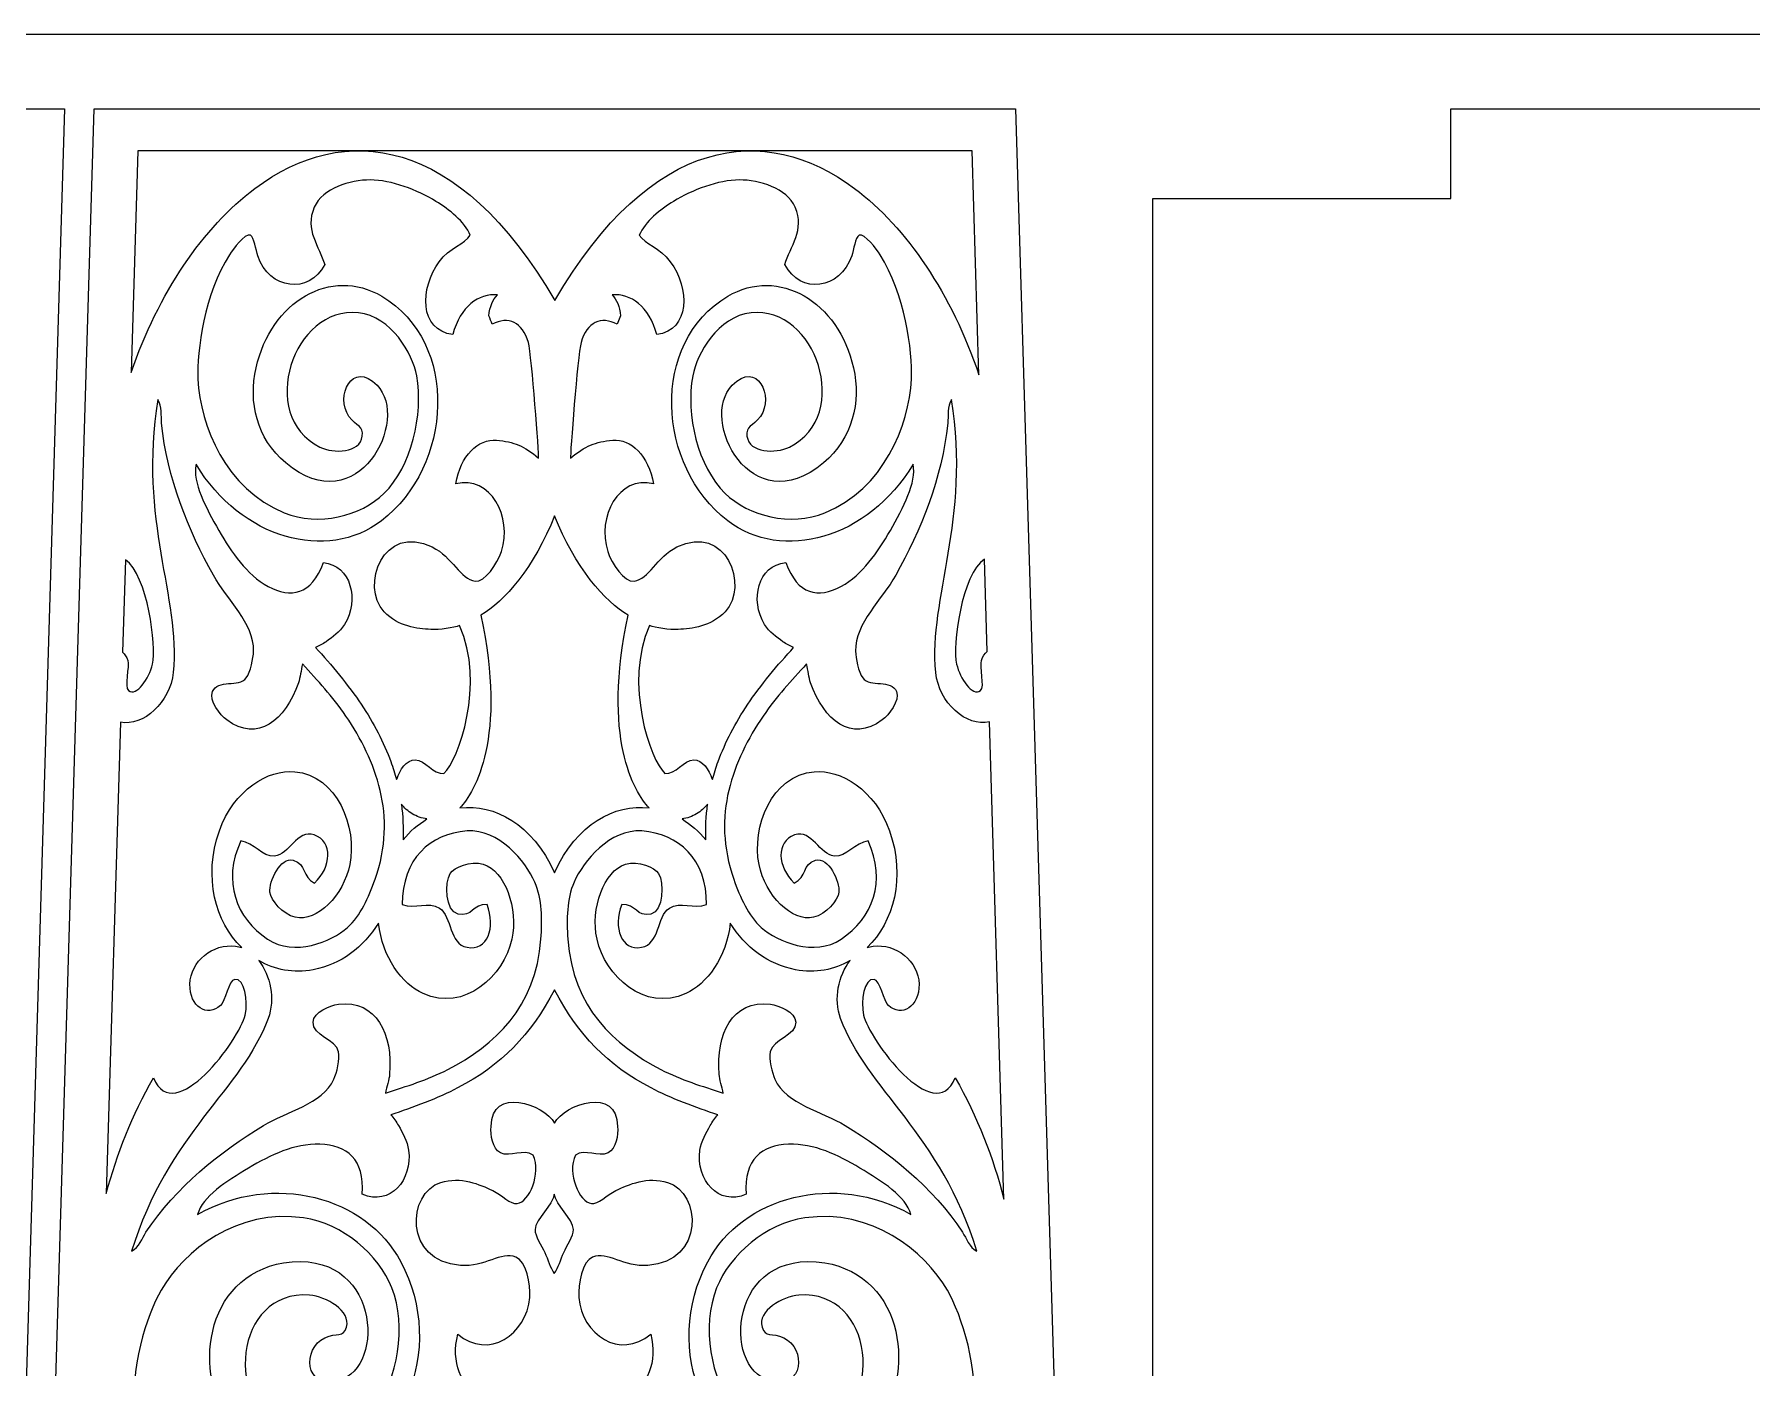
# Model space of a CAD drawing. Header units: millimetres. Extents: x -450 to 450, y -635 to 635.
# Drawn here: x -93.7 to 21.5, y 545.8 to 635.2 of the extents above; entities that cross this region are included whole.
import ezdxf

# ---------------------------------------------------------------- set-up
doc = ezdxf.new("R2010")
doc.units = ezdxf.units.MM
doc.header["$MEASUREMENT"] = 0
doc.layers.add('Camada 1', color=7, linetype='Continuous')

msp = doc.modelspace()

# ---------------------------------------------------------------- linework, layer by layer
at = {"layer": 'Camada 1', "color": 254, "lineweight": 20}
msp.add_lwpolyline([(-450, 35.1801), (450, 35.1801), (450, 635.1801), (-450, 635.1801), (-450, 35.1801)], close=True, dxfattribs=at)
at = {"layer": 'Camada 1', "color": 250, "lineweight": 20}
for points, knots in [([(-165.5788, 630.1801), (-165.5788, 630.1801), (-159.5333, 430.1057), (-159.5333, 430.1057), (-159.5333, 430.1057), (-159.5333, 430.1057), (-97.7235, 430.1057), (-97.7235, 430.1057), (-97.7235, 430.1057), (-97.7235, 430.1057), (-91.678, 630.1801), (-91.678, 630.1801), (-91.678, 630.1801), (-91.678, 630.1801), (-165.5788, 630.1801), (-165.5788, 630.1801)], [0, 0, 0, 0, 0.2, 0.2, 0.2, 0.2, 0.4, 0.4, 0.4, 0.4, 0.6, 0.6, 0.6, 0.6, 1, 1, 1, 1]), ([(-21.8227, 430.1057), (-21.8227, 430.1057), (-27.8682, 630.1801), (-27.8682, 630.1801), (-27.8682, 630.1801), (-27.8682, 630.1801), (-89.678, 630.1801), (-89.678, 630.1801), (-89.678, 630.1801), (-89.678, 630.1801), (-95.7235, 430.1057), (-95.7235, 430.1057), (-95.7235, 430.1057), (-95.7235, 430.1057), (-21.8227, 430.1057), (-21.8227, 430.1057)], [0, 0, 0, 0, 0.2, 0.2, 0.2, 0.2, 0.4, 0.4, 0.4, 0.4, 0.6, 0.6, 0.6, 0.6, 1, 1, 1, 1]), ([(-38.682, 624.8489), (-44.6677, 629.3266), (-52.3146, 628.431), (-58.7813, 617.3354), (-58.7813, 617.3354), (-65.2556, 628.431), (-72.9124, 629.3305), (-78.9034, 624.8489), (-78.9034, 624.8489), (-82.3909, 622.24), (-85.376, 617.8211), (-87.2111, 612.4955), (-87.2111, 612.4955), (-87.2111, 612.4955), (-86.7613, 627.3801), (-86.7613, 627.3801), (-86.7613, 627.3801), (-86.7613, 627.3801), (-30.7849, 627.3801), (-30.7849, 627.3801), (-30.7849, 627.3801), (-30.7849, 627.3801), (-30.3305, 612.3415), (-30.3305, 612.3415), (-30.3305, 612.3415), (-32.1557, 617.7345), (-35.1582, 622.2128), (-38.682, 624.8489)], [0, 0, 0, 0, 0.125, 0.125, 0.125, 0.125, 0.25, 0.25, 0.25, 0.25, 0.375, 0.375, 0.375, 0.375, 0.5, 0.5, 0.5, 0.5, 0.625, 0.625, 0.625, 0.625, 0.75, 0.75, 0.75, 0.75, 1, 1, 1, 1]), ([(1.3334, 518.1801), (1.3334, 518.1801), (26.3334, 518.1801), (26.3334, 518.1801), (26.3334, 518.1801), (26.3334, 518.1801), (26.3334, 524.1801), (26.3334, 524.1801), (26.3334, 524.1801), (26.3334, 524.1801), (46.3334, 524.1801), (46.3334, 524.1801), (46.3334, 524.1801), (46.3334, 524.1801), (46.3334, 624.1801), (46.3334, 624.1801), (46.3334, 624.1801), (46.3334, 624.1801), (26.3334, 624.1801), (26.3334, 624.1801), (26.3334, 624.1801), (26.3334, 624.1801), (26.3334, 630.1801), (26.3334, 630.1801), (26.3334, 630.1801), (26.3334, 630.1801), (1.3334, 630.1801), (1.3334, 630.1801), (1.3334, 630.1801), (1.3334, 630.1801), (1.3334, 624.1801), (1.3334, 624.1801), (1.3334, 624.1801), (1.3334, 624.1801), (-18.6666, 624.1801), (-18.6666, 624.1801), (-18.6666, 624.1801), (-18.6666, 624.1801), (-18.6666, 524.1801), (-18.6666, 524.1801), (-18.6666, 524.1801), (-18.6666, 524.1801), (1.3334, 524.1801), (1.3334, 524.1801), (1.3334, 524.1801), (1.3334, 524.1801), (1.3334, 518.1801), (1.3334, 518.1801)], [0, 0, 0, 0, 0.07692308, 0.07692308, 0.07692308, 0.07692308, 0.15384615, 0.15384615, 0.15384615, 0.15384615, 0.23076923, 0.23076923, 0.23076923, 0.23076923, 0.30769231, 0.30769231, 0.30769231, 0.30769231, 0.38461538, 0.38461538, 0.38461538, 0.38461538, 0.46153846, 0.46153846, 0.46153846, 0.46153846, 0.53846154, 0.53846154, 0.53846154, 0.53846154, 0.61538462, 0.61538462, 0.61538462, 0.61538462, 0.69230769, 0.69230769, 0.69230769, 0.69230769, 0.76923077, 0.76923077, 0.76923077, 0.76923077, 0.84615385, 0.84615385, 0.84615385, 0.84615385, 1, 1, 1, 1]), ([(-67.1098, 595.2754), (-66.5018, 595.2317), (-65.5748, 595.3845), (-65.172, 595.5374), (-65.172, 595.5374), (-63.4243, 591.6714), (-65.2632, 586.4513), (-66.2207, 585.6213), (-66.2207, 585.6213), (-66.9578, 585.534), (-67.4517, 586.5168), (-68.1584, 586.5387), (-68.1584, 586.5387), (-68.7207, 586.5605), (-69.2071, 585.8179), (-69.3666, 585.2718), (-69.3666, 585.2718), (-69.3818, 585.25), (-69.397, 585.2281), (-69.4046, 585.2063), (-69.4046, 585.2063), (-69.511, 585.5994), (-69.6366, 586.0127), (-69.7846, 586.4076), (-69.7846, 586.4076), (-70.2748, 587.7162), (-70.9119, 588.9827), (-71.7679, 590.2518), (-71.7679, 590.2518), (-72.5912, 591.4726), (-73.812, 592.9601), (-74.8379, 594.0522), (-74.8379, 594.0522), (-74.6023, 594.1832), (-74.3364, 594.2925), (-74.1236, 594.4454), (-74.1236, 594.4454), (-73.6905, 594.773), (-73.2193, 595.0787), (-72.8926, 595.603), (-72.8926, 595.603), (-71.8895, 597.2411), (-72.4442, 599.5781), (-74.3136, 599.7529), (-74.3136, 599.7529), (-75.1039, 597.5687), (-76.4945, 597.3502), (-78.0143, 598.1585), (-78.0143, 598.1585), (-79.4809, 598.9666), (-80.4535, 600.4081), (-81.3274, 601.9152), (-81.3274, 601.9152), (-82.1937, 603.4442), (-83.098, 605.1259), (-82.8548, 606.349), (-82.8548, 606.349), (-79.838, 601.3255), (-74.0552, 599.7748), (-70.4153, 602.5486), (-70.4153, 602.5486), (-65.6584, 606.218), (-65.1312, 614.5021), (-70.3925, 617.6194), (-70.3925, 617.6194), (-73.7939, 619.6347), (-77.8344, 617.2684), (-78.8274, 612.8141), (-78.8274, 612.8141), (-79.3389, 610.5195), (-78.8046, 608.0964), (-76.8364, 606.4364), (-76.8364, 606.4364), (-71.9655, 602.3957), (-68.4624, 609.3414), (-70.7117, 611.6565), (-70.7117, 611.6565), (-72.3758, 613.3602), (-73.5309, 610.8921), (-72.5962, 609.5597), (-72.5962, 609.5597), (-72.0871, 608.8171), (-71.6007, 608.9701), (-71.6995, 608.2275), (-71.6995, 608.2275), (-71.8591, 607.0917), (-73.6221, 607.048), (-74.5491, 607.5067), (-74.5491, 607.5067), (-78.8198, 609.6253), (-76.2969, 616.9859), (-71.9655, 616.5054), (-71.9655, 616.5054), (-69.739, 616.2652), (-68.3256, 613.7752), (-68.052, 612.29), (-68.052, 612.29), (-67.5733, 609.669), (-68.4168, 606.1743), (-70.2329, 604.4051), (-70.2329, 604.4051), (-71.8211, 602.8544), (-74.6327, 602.1555), (-76.9352, 603.0946), (-76.9352, 603.0946), (-80.8563, 604.689), (-82.5813, 608.9264), (-82.7256, 612.0497), (-82.7256, 612.0497), (-82.8244, 613.9718), (-82.2545, 617.8159), (-80.6131, 620.3933), (-80.6131, 620.3933), (-80.3852, 620.7646), (-79.5797, 621.8566), (-79.2073, 621.7038), (-79.2073, 621.7038), (-78.949, 621.5945), (-78.835, 620.699), (-78.7134, 620.3277), (-78.7134, 620.3277), (-77.9307, 618.0344), (-75.2786, 617.7285), (-74.2224, 619.7379), (-74.2224, 619.7379), (-74.5795, 620.9611), (-75.5902, 622.0751), (-74.9215, 623.5821), (-74.9215, 623.5821), (-74.3516, 624.8708), (-72.5202, 625.4168), (-71.1676, 625.4168), (-71.1676, 625.4168), (-69.7542, 625.4168), (-67.9912, 624.7397), (-66.7602, 623.9753), (-66.7602, 623.9753), (-65.8787, 623.451), (-64.8301, 622.621), (-64.4577, 621.7038), (-64.4577, 621.7038), (-64.8225, 621.1359), (-65.8559, 620.8519), (-66.5322, 619.9346), (-66.5322, 619.9346), (-67.8621, 618.1435), (-67.8773, 615.3478), (-65.6356, 615.042), (-65.6356, 615.042), (-65.1188, 616.9422), (-63.8878, 617.8159), (-62.634, 617.7067), (-62.634, 617.7067), (-62.9455, 617.4009), (-63.1583, 616.9204), (-63.2039, 616.3089), (-63.2039, 616.3089), (-63.1355, 616.1122), (-63.0595, 615.9157), (-62.9835, 615.7409), (-62.9835, 615.7409), (-61.9121, 616.3089), (-60.947, 615.8939), (-60.5594, 614.5178), (-60.5594, 614.5178), (-60.3391, 613.6224), (-59.8223, 606.9169), (-59.8755, 606.764), (-59.8755, 606.764), (-60.8406, 607.5721), (-61.5169, 607.8562), (-62.7024, 607.9653), (-62.7024, 607.9653), (-63.9106, 608.0745), (-65.1188, 606.9169), (-65.4304, 605.0386), (-65.4304, 605.0386), (-63.0899, 605.6064), (-61.6157, 602.8325), (-62.368, 600.4955), (-62.368, 600.4955), (-62.6416, 599.6655), (-63.4698, 598.4424), (-64.1386, 598.5079), (-64.1386, 598.5079), (-65.1112, 598.6171), (-65.648, 600.134), (-67.0034, 600.8013), (-67.0034, 600.8013), (-70.306, 602.4272), (-71.8591, 598.1802), (-70.2329, 596.4548), (-70.2329, 596.4548), (-69.2755, 595.45), (-68.0216, 595.3191), (-67.1098, 595.2754)], [0, 0, 0, 0, 0.02, 0.02, 0.02, 0.02, 0.04, 0.04, 0.04, 0.04, 0.06, 0.06, 0.06, 0.06, 0.08, 0.08, 0.08, 0.08, 0.1, 0.1, 0.1, 0.1, 0.12, 0.12, 0.12, 0.12, 0.14, 0.14, 0.14, 0.14, 0.16, 0.16, 0.16, 0.16, 0.18, 0.18, 0.18, 0.18, 0.2, 0.2, 0.2, 0.2, 0.22, 0.22, 0.22, 0.22, 0.24, 0.24, 0.24, 0.24, 0.26, 0.26, 0.26, 0.26, 0.28, 0.28, 0.28, 0.28, 0.3, 0.3, 0.3, 0.3, 0.32, 0.32, 0.32, 0.32, 0.34, 0.34, 0.34, 0.34, 0.36, 0.36, 0.36, 0.36, 0.38, 0.38, 0.38, 0.38, 0.4, 0.4, 0.4, 0.4, 0.42, 0.42, 0.42, 0.42, 0.44, 0.44, 0.44, 0.44, 0.46, 0.46, 0.46, 0.46, 0.48, 0.48, 0.48, 0.48, 0.5, 0.5, 0.5, 0.5, 0.52, 0.52, 0.52, 0.52, 0.54, 0.54, 0.54, 0.54, 0.56, 0.56, 0.56, 0.56, 0.58, 0.58, 0.58, 0.58, 0.6, 0.6, 0.6, 0.6, 0.62, 0.62, 0.62, 0.62, 0.64, 0.64, 0.64, 0.64, 0.66, 0.66, 0.66, 0.66, 0.68, 0.68, 0.68, 0.68, 0.7, 0.7, 0.7, 0.7, 0.72, 0.72, 0.72, 0.72, 0.74, 0.74, 0.74, 0.74, 0.76, 0.76, 0.76, 0.76, 0.78, 0.78, 0.78, 0.78, 0.8, 0.8, 0.8, 0.8, 0.82, 0.82, 0.82, 0.82, 0.84, 0.84, 0.84, 0.84, 0.86, 0.86, 0.86, 0.86, 0.88, 0.88, 0.88, 0.88, 0.9, 0.9, 0.9, 0.9, 0.92, 0.92, 0.92, 0.92, 0.94, 0.94, 0.94, 0.94, 0.96, 0.96, 0.96, 0.96, 1, 1, 1, 1]), ([(-42.7627, 594.0522), (-43.7961, 592.9601), (-45.0169, 591.4726), (-45.8402, 590.2518), (-45.8402, 590.2518), (-46.6962, 588.9827), (-47.3398, 587.7192), (-47.8312, 586.4076), (-47.8312, 586.4076), (-47.978, 586.0157), (-48.1047, 585.5994), (-48.2111, 585.2063), (-48.2111, 585.2063), (-48.2263, 585.2281), (-48.2415, 585.25), (-48.2491, 585.2718), (-48.2491, 585.2718), (-48.4087, 585.8179), (-48.895, 586.5605), (-49.4573, 586.5387), (-49.4573, 586.5387), (-50.1565, 586.5168), (-50.658, 585.534), (-51.3951, 585.6213), (-51.3951, 585.6213), (-52.3526, 586.4513), (-54.1839, 591.6714), (-52.4285, 595.5374), (-52.4285, 595.5374), (-52.0334, 595.3845), (-51.0987, 595.2317), (-50.4984, 595.2754), (-50.4984, 595.2754), (-49.5865, 595.3191), (-48.3251, 595.45), (-47.36, 596.4548), (-47.36, 596.4548), (-45.7339, 598.1802), (-47.2945, 602.4273), (-50.5972, 600.8013), (-50.5972, 600.8013), (-51.9526, 600.134), (-52.4893, 598.6171), (-53.462, 598.5079), (-53.462, 598.5079), (-54.1307, 598.4424), (-54.959, 599.6655), (-55.2326, 600.4955), (-55.2326, 600.4955), (-55.9849, 602.8325), (-54.5107, 605.6064), (-52.1702, 605.0386), (-52.1702, 605.0386), (-52.4817, 606.9169), (-53.6824, 608.0745), (-54.8906, 607.9653), (-54.8906, 607.9653), (-56.0761, 607.8562), (-56.7448, 607.5721), (-57.725, 606.764), (-57.725, 606.764), (-57.7782, 606.9169), (-57.2463, 613.6224), (-57.0259, 614.5178), (-57.0259, 614.5178), (-56.6308, 615.8939), (-55.6733, 616.3089), (-54.6019, 615.7409), (-54.6019, 615.7409), (-54.6019, 615.7409), (-54.3815, 616.3089), (-54.3815, 616.3089), (-54.3815, 616.3089), (-54.4195, 616.9204), (-54.6322, 617.4009), (-54.9438, 617.7067), (-54.9438, 617.7067), (-53.6824, 617.8159), (-52.4513, 616.9422), (-51.9498, 615.042), (-51.9498, 615.042), (-49.7081, 615.3478), (-49.7157, 618.1435), (-51.0379, 619.9346), (-51.0379, 619.9346), (-51.7218, 620.8519), (-52.7477, 621.1359), (-53.1201, 621.7038), (-53.1201, 621.7038), (-52.7477, 622.621), (-51.6914, 623.451), (-50.8176, 623.9753), (-50.8176, 623.9753), (-49.5865, 624.7397), (-47.8236, 625.4168), (-46.4026, 625.4168), (-46.4026, 625.4168), (-45.0575, 625.4168), (-43.2262, 624.8708), (-42.6563, 623.5821), (-42.6563, 623.5821), (-41.9876, 622.0751), (-42.9982, 620.9611), (-43.3554, 619.7379), (-43.3554, 619.7379), (-42.2991, 617.7285), (-39.6395, 618.0344), (-38.8644, 620.3277), (-38.8644, 620.3277), (-38.7428, 620.699), (-38.6212, 621.5945), (-38.3705, 621.7038), (-38.3705, 621.7038), (-37.9981, 621.8566), (-37.1926, 620.7646), (-36.9646, 620.3933), (-36.9646, 620.3933), (-35.3233, 617.8159), (-34.7609, 613.9718), (-34.8597, 612.0497), (-34.8597, 612.0497), (-35.0117, 608.9264), (-36.7443, 604.689), (-40.6653, 603.0946), (-40.6653, 603.0946), (-42.9678, 602.1555), (-45.7794, 602.8544), (-47.3676, 604.4051), (-47.3676, 604.4051), (-49.1838, 606.1743), (-50.0197, 609.669), (-49.5333, 612.29), (-49.5333, 612.29), (-49.2598, 613.7752), (-47.8388, 616.2652), (-45.6199, 616.5054), (-45.6199, 616.5054), (-41.2809, 616.9859), (-38.7732, 609.6253), (-43.0438, 607.5067), (-43.0438, 607.5067), (-43.9785, 607.048), (-45.7415, 607.0917), (-45.8934, 608.2275), (-45.8934, 608.2275), (-45.9922, 608.9701), (-45.5059, 608.8171), (-44.9892, 609.5597), (-44.9892, 609.5597), (-44.0545, 610.8921), (-45.2095, 613.3602), (-46.8813, 611.6565), (-46.8813, 611.6565), (-49.1306, 609.3414), (-45.6351, 602.3957), (-40.7641, 606.4364), (-40.7641, 606.4364), (-38.7884, 608.0964), (-38.2417, 610.5208), (-38.7504, 612.8141), (-38.7504, 612.8141), (-39.7386, 617.2697), (-43.7815, 619.6299), (-47.1777, 617.6194), (-47.1777, 617.6194), (-52.4518, 614.4973), (-51.9422, 606.218), (-47.1853, 602.5486), (-47.1853, 602.5486), (-43.5453, 599.7748), (-37.7625, 601.3255), (-34.7457, 606.349), (-34.7457, 606.349), (-34.5026, 605.1259), (-35.4069, 603.4442), (-36.2731, 601.9152), (-36.2731, 601.9152), (-37.147, 600.4081), (-38.1197, 598.9666), (-39.5863, 598.1585), (-39.5863, 598.1585), (-41.1061, 597.3502), (-42.4891, 597.5687), (-43.287, 599.7529), (-43.287, 599.7529), (-45.1563, 599.5781), (-45.7111, 597.2411), (-44.708, 595.603), (-44.708, 595.603), (-44.3888, 595.0787), (-43.9177, 594.773), (-43.477, 594.4454), (-43.477, 594.4454), (-43.2642, 594.2925), (-43.0058, 594.1832), (-42.7627, 594.0522)], [0, 0, 0, 0, 0.02, 0.02, 0.02, 0.02, 0.04, 0.04, 0.04, 0.04, 0.06, 0.06, 0.06, 0.06, 0.08, 0.08, 0.08, 0.08, 0.1, 0.1, 0.1, 0.1, 0.12, 0.12, 0.12, 0.12, 0.14, 0.14, 0.14, 0.14, 0.16, 0.16, 0.16, 0.16, 0.18, 0.18, 0.18, 0.18, 0.2, 0.2, 0.2, 0.2, 0.22, 0.22, 0.22, 0.22, 0.24, 0.24, 0.24, 0.24, 0.26, 0.26, 0.26, 0.26, 0.28, 0.28, 0.28, 0.28, 0.3, 0.3, 0.3, 0.3, 0.32, 0.32, 0.32, 0.32, 0.34, 0.34, 0.34, 0.34, 0.36, 0.36, 0.36, 0.36, 0.38, 0.38, 0.38, 0.38, 0.4, 0.4, 0.4, 0.4, 0.42, 0.42, 0.42, 0.42, 0.44, 0.44, 0.44, 0.44, 0.46, 0.46, 0.46, 0.46, 0.48, 0.48, 0.48, 0.48, 0.5, 0.5, 0.5, 0.5, 0.52, 0.52, 0.52, 0.52, 0.54, 0.54, 0.54, 0.54, 0.56, 0.56, 0.56, 0.56, 0.58, 0.58, 0.58, 0.58, 0.6, 0.6, 0.6, 0.6, 0.62, 0.62, 0.62, 0.62, 0.64, 0.64, 0.64, 0.64, 0.66, 0.66, 0.66, 0.66, 0.68, 0.68, 0.68, 0.68, 0.7, 0.7, 0.7, 0.7, 0.72, 0.72, 0.72, 0.72, 0.74, 0.74, 0.74, 0.74, 0.76, 0.76, 0.76, 0.76, 0.78, 0.78, 0.78, 0.78, 0.8, 0.8, 0.8, 0.8, 0.82, 0.82, 0.82, 0.82, 0.84, 0.84, 0.84, 0.84, 0.86, 0.86, 0.86, 0.86, 0.88, 0.88, 0.88, 0.88, 0.9, 0.9, 0.9, 0.9, 0.92, 0.92, 0.92, 0.92, 0.94, 0.94, 0.94, 0.94, 0.96, 0.96, 0.96, 0.96, 1, 1, 1, 1]), ([(-70.8333, 578.5228), (-71.2816, 577.2997), (-71.8135, 576.0765), (-72.6874, 575.2902), (-72.6874, 575.2902), (-73.7968, 574.3292), (-76.2437, 573.3027), (-78.0523, 574.5039), (-78.0523, 574.5039), (-80.1648, 575.9236), (-81.1147, 578.3699), (-79.8456, 581.1), (-79.8456, 581.1), (-78.9641, 580.9691), (-78.417, 580.008), (-77.5811, 580.0735), (-77.5811, 580.0735), (-76.6085, 580.1391), (-76.0841, 581.8864), (-74.9291, 581.4933), (-74.9291, 581.4933), (-73.6449, 581.0346), (-73.7665, 579.3528), (-74.8987, 578.2606), (-74.8987, 578.2606), (-75.765, 578.6756), (-75.4154, 579.5275), (-76.3349, 579.7896), (-76.3349, 579.7896), (-77.1784, 580.0517), (-77.9763, 578.348), (-77.8927, 577.6491), (-77.8927, 577.6491), (-77.8243, 577.103), (-77.0568, 576.1639), (-76.1981, 575.9673), (-76.1981, 575.9673), (-74.7467, 575.6178), (-72.9534, 577.4526), (-72.543, 579.5056), (-72.543, 579.5056), (-72.0339, 581.9956), (-73.3637, 585.4903), (-76.2361, 585.7305), (-76.2361, 585.7305), (-77.9763, 585.9053), (-80.3244, 584.5292), (-81.2894, 581.7554), (-81.2894, 581.7554), (-82.3761, 578.632), (-81.563, 575.6615), (-79.7924, 573.936), (-79.7924, 573.936), (-79.9216, 573.9797), (-80.0584, 574.0016), (-80.1952, 574.0234), (-80.1952, 574.0234), (-81.7226, 574.2418), (-83.2348, 573.0186), (-83.2652, 571.4898), (-83.2652, 571.4898), (-83.3032, 569.939), (-82.1025, 569.262), (-81.2134, 570.0482), (-81.2134, 570.0482), (-80.9171, 570.3103), (-80.6587, 571.7519), (-80.256, 571.7955), (-80.256, 571.7955), (-79.5797, 571.9047), (-79.3441, 570.354), (-79.5569, 569.4148), (-79.5569, 569.4148), (-79.9064, 567.8204), (-84.3138, 561.7921), (-85.712, 565.1994), (-85.712, 565.1994), (-87.1277, 562.7152), (-88.175, 560.0893), (-88.8747, 557.4368), (-88.8747, 557.4368), (-88.8747, 557.4368), (-87.9193, 589.055), (-87.9193, 589.055), (-87.9193, 589.055), (-86.3954, 588.7509), (-84.5798, 590.3643), (-84.3822, 592.3923), (-84.3822, 592.3923), (-83.8883, 597.4158), (-86.7455, 602.5705), (-85.4157, 610.6956), (-85.4157, 610.6956), (-85.1041, 610.215), (-85.2105, 609.6034), (-85.1649, 609.1011), (-85.1649, 609.1011), (-84.8078, 605.4536), (-83.3564, 601.8933), (-81.6846, 598.9011), (-81.6846, 598.9011), (-80.7727, 597.2848), (-78.9641, 595.7122), (-78.9945, 593.8119), (-78.9945, 593.8119), (-79.0097, 593.3532), (-79.1921, 592.4141), (-79.4809, 592.021), (-79.4809, 592.021), (-79.9748, 591.3656), (-81.3958, 591.9554), (-81.7454, 591.1036), (-81.7454, 591.1036), (-81.9961, 590.492), (-81.2438, 589.531), (-80.7879, 589.2034), (-80.7879, 589.2034), (-78.7286, 587.6526), (-76.8668, 589.1815), (-75.9854, 591.6933), (-75.9854, 591.6933), (-75.8562, 592.0428), (-75.8182, 592.5232), (-75.7118, 592.9601), (-75.7118, 592.9601), (-74.6935, 591.8243), (-73.6995, 590.7965), (-72.8014, 589.4655), (-72.8014, 589.4655), (-70.7816, 586.472), (-69.3363, 582.8037), (-70.8333, 578.5228)], [0, 0, 0, 0, 0.02941176, 0.02941176, 0.02941176, 0.02941176, 0.05882353, 0.05882353, 0.05882353, 0.05882353, 0.08823529, 0.08823529, 0.08823529, 0.08823529, 0.11764706, 0.11764706, 0.11764706, 0.11764706, 0.14705882, 0.14705882, 0.14705882, 0.14705882, 0.17647059, 0.17647059, 0.17647059, 0.17647059, 0.20588235, 0.20588235, 0.20588235, 0.20588235, 0.23529412, 0.23529412, 0.23529412, 0.23529412, 0.26470588, 0.26470588, 0.26470588, 0.26470588, 0.29411765, 0.29411765, 0.29411765, 0.29411765, 0.32352941, 0.32352941, 0.32352941, 0.32352941, 0.35294118, 0.35294118, 0.35294118, 0.35294118, 0.38235294, 0.38235294, 0.38235294, 0.38235294, 0.41176471, 0.41176471, 0.41176471, 0.41176471, 0.44117647, 0.44117647, 0.44117647, 0.44117647, 0.47058824, 0.47058824, 0.47058824, 0.47058824, 0.5, 0.5, 0.5, 0.5, 0.52941176, 0.52941176, 0.52941176, 0.52941176, 0.55882353, 0.55882353, 0.55882353, 0.55882353, 0.58823529, 0.58823529, 0.58823529, 0.58823529, 0.61764706, 0.61764706, 0.61764706, 0.61764706, 0.64705882, 0.64705882, 0.64705882, 0.64705882, 0.67647059, 0.67647059, 0.67647059, 0.67647059, 0.70588235, 0.70588235, 0.70588235, 0.70588235, 0.73529412, 0.73529412, 0.73529412, 0.73529412, 0.76470588, 0.76470588, 0.76470588, 0.76470588, 0.79411765, 0.79411765, 0.79411765, 0.79411765, 0.82352941, 0.82352941, 0.82352941, 0.82352941, 0.85294118, 0.85294118, 0.85294118, 0.85294118, 0.88235294, 0.88235294, 0.88235294, 0.88235294, 0.91176471, 0.91176471, 0.91176471, 0.91176471, 0.94117647, 0.94117647, 0.94117647, 0.94117647, 1, 1, 1, 1]), ([(-29.6272, 589.067), (-29.6272, 589.067), (-28.6601, 557.0583), (-28.6601, 557.0583), (-28.6601, 557.0583), (-29.3561, 559.8392), (-30.436, 562.5971), (-31.9189, 565.1994), (-31.9189, 565.1994), (-33.3247, 561.7921), (-37.7245, 567.8204), (-38.0741, 569.4148), (-38.0741, 569.4148), (-38.2793, 570.354), (-38.0437, 571.9047), (-37.3674, 571.7955), (-37.3674, 571.7955), (-36.9646, 571.7519), (-36.7063, 570.3103), (-36.4099, 570.0482), (-36.4099, 570.0482), (-35.5284, 569.262), (-34.3202, 569.939), (-34.3506, 571.4898), (-34.3506, 571.4898), (-34.381, 573.0186), (-35.9008, 574.2418), (-37.4282, 574.0234), (-37.4282, 574.0234), (-37.5726, 574.0016), (-37.7093, 573.9797), (-37.8309, 573.936), (-37.8309, 573.936), (-36.0604, 575.6615), (-35.2397, 578.632), (-36.3263, 581.7554), (-36.3263, 581.7554), (-37.2914, 584.5292), (-39.6395, 585.9053), (-41.3796, 585.7305), (-41.3796, 585.7305), (-44.2521, 585.4903), (-45.5895, 581.9956), (-45.0803, 579.5056), (-45.0803, 579.5056), (-44.67, 577.4526), (-42.8766, 575.6178), (-41.4252, 575.9673), (-41.4252, 575.9673), (-40.5666, 576.1639), (-39.7915, 577.103), (-39.7307, 577.6491), (-39.7307, 577.6491), (-39.6471, 578.348), (-40.445, 580.0517), (-41.2885, 579.7896), (-41.2885, 579.7896), (-42.2003, 579.5275), (-41.8508, 578.6756), (-42.7247, 578.2606), (-42.7247, 578.2606), (-43.8493, 579.3528), (-43.9785, 581.0346), (-42.6943, 581.4933), (-42.6943, 581.4933), (-41.5316, 581.8864), (-41.0149, 580.1391), (-40.0346, 580.0735), (-40.0346, 580.0735), (-39.2063, 580.008), (-38.644, 580.9691), (-37.7701, 581.1), (-37.7701, 581.1), (-36.5087, 578.3699), (-37.4586, 575.9236), (-39.5711, 574.5039), (-39.5711, 574.5039), (-41.3796, 573.3027), (-43.8265, 574.3292), (-44.936, 575.2902), (-44.936, 575.2902), (-45.8098, 576.0765), (-46.3418, 577.2997), (-46.7825, 578.5228), (-46.7825, 578.5228), (-48.2795, 582.8037), (-46.8327, 586.4707), (-44.8068, 589.4655), (-44.8068, 589.4655), (-43.9072, 590.7953), (-42.9146, 591.8243), (-41.8964, 592.9601), (-41.8964, 592.9601), (-41.79, 592.5232), (-41.752, 592.0428), (-41.6228, 591.6933), (-41.6228, 591.6933), (-40.7413, 589.1815), (-38.8872, 587.6526), (-36.8203, 589.2034), (-36.8203, 589.2034), (-36.3643, 589.531), (-35.6272, 590.492), (-35.8628, 591.1036), (-35.8628, 591.1036), (-36.2047, 591.9554), (-37.6334, 591.3656), (-38.1273, 592.021), (-38.1273, 592.021), (-38.416, 592.4141), (-38.5908, 593.3532), (-38.606, 593.8119), (-38.606, 593.8119), (-38.6364, 595.7122), (-36.8355, 597.2848), (-35.916, 598.9011), (-35.916, 598.9011), (-34.2442, 601.8933), (-32.7928, 605.4536), (-32.4205, 609.1011), (-32.4205, 609.1011), (-32.3673, 609.6034), (-32.4888, 610.215), (-32.1697, 610.6956), (-32.1697, 610.6956), (-30.8551, 602.5705), (-33.7123, 597.4158), (-33.2259, 592.3923), (-33.2259, 592.3923), (-33.026, 590.3391), (-31.1742, 588.7107), (-29.6272, 589.067)], [0, 0, 0, 0, 0.02941176, 0.02941176, 0.02941176, 0.02941176, 0.05882353, 0.05882353, 0.05882353, 0.05882353, 0.08823529, 0.08823529, 0.08823529, 0.08823529, 0.11764706, 0.11764706, 0.11764706, 0.11764706, 0.14705882, 0.14705882, 0.14705882, 0.14705882, 0.17647059, 0.17647059, 0.17647059, 0.17647059, 0.20588235, 0.20588235, 0.20588235, 0.20588235, 0.23529412, 0.23529412, 0.23529412, 0.23529412, 0.26470588, 0.26470588, 0.26470588, 0.26470588, 0.29411765, 0.29411765, 0.29411765, 0.29411765, 0.32352941, 0.32352941, 0.32352941, 0.32352941, 0.35294118, 0.35294118, 0.35294118, 0.35294118, 0.38235294, 0.38235294, 0.38235294, 0.38235294, 0.41176471, 0.41176471, 0.41176471, 0.41176471, 0.44117647, 0.44117647, 0.44117647, 0.44117647, 0.47058824, 0.47058824, 0.47058824, 0.47058824, 0.5, 0.5, 0.5, 0.5, 0.52941176, 0.52941176, 0.52941176, 0.52941176, 0.55882353, 0.55882353, 0.55882353, 0.55882353, 0.58823529, 0.58823529, 0.58823529, 0.58823529, 0.61764706, 0.61764706, 0.61764706, 0.61764706, 0.64705882, 0.64705882, 0.64705882, 0.64705882, 0.67647059, 0.67647059, 0.67647059, 0.67647059, 0.70588235, 0.70588235, 0.70588235, 0.70588235, 0.73529412, 0.73529412, 0.73529412, 0.73529412, 0.76470588, 0.76470588, 0.76470588, 0.76470588, 0.79411765, 0.79411765, 0.79411765, 0.79411765, 0.82352941, 0.82352941, 0.82352941, 0.82352941, 0.85294118, 0.85294118, 0.85294118, 0.85294118, 0.88235294, 0.88235294, 0.88235294, 0.88235294, 0.91176471, 0.91176471, 0.91176471, 0.91176471, 0.94117647, 0.94117647, 0.94117647, 0.94117647, 1, 1, 1, 1]), ([(-53.8572, 596.2363), (-55.6353, 588.0021), (-53.462, 584.3763), (-52.4589, 583.3061), (-52.4589, 583.3061), (-54.7842, 583.5682), (-57.3071, 582.2577), (-58.8041, 578.9596), (-58.8041, 578.9596), (-60.3087, 582.2577), (-62.8315, 583.5682), (-65.1492, 583.3061), (-65.1492, 583.3061), (-64.1538, 584.3763), (-61.9805, 588.0021), (-63.7434, 596.2363), (-63.7434, 596.2363), (-62.1856, 597.11), (-60.1567, 599.447), (-58.7965, 602.8981), (-58.7965, 602.8981), (-57.4439, 599.447), (-55.4149, 597.11), (-53.8572, 596.2363)], [0, 0, 0, 0, 0.14285714, 0.14285714, 0.14285714, 0.14285714, 0.28571429, 0.28571429, 0.28571429, 0.28571429, 0.42857143, 0.42857143, 0.42857143, 0.42857143, 0.57142857, 0.57142857, 0.57142857, 0.57142857, 0.71428571, 0.71428571, 0.71428571, 0.71428571, 1, 1, 1, 1]), ([(-87.5902, 599.9474), (-86.0986, 598.9108), (-85.4928, 594.1529), (-85.7804, 592.9382), (-85.7804, 592.9382), (-85.9932, 591.9991), (-86.8519, 590.7323), (-87.3762, 591.1691), (-87.3762, 591.1691), (-87.6878, 591.4093), (-87.3078, 592.8073), (-87.437, 593.2004), (-87.437, 593.2004), (-87.52, 593.4261), (-87.6376, 593.6067), (-87.7777, 593.7407), (-87.7777, 593.7407), (-87.7777, 593.7407), (-87.5902, 599.9474), (-87.5902, 599.9474)], [0, 0, 0, 0, 0.16666667, 0.16666667, 0.16666667, 0.16666667, 0.33333333, 0.33333333, 0.33333333, 0.33333333, 0.5, 0.5, 0.5, 0.5, 0.66666667, 0.66666667, 0.66666667, 0.66666667, 1, 1, 1, 1]), ([(-29.9571, 599.9843), (-29.9571, 599.9843), (-29.7701, 593.7946), (-29.7701, 593.7946), (-29.7701, 593.7946), (-29.935, 593.6569), (-30.0722, 593.458), (-30.1636, 593.2004), (-30.1636, 593.2004), (-30.3003, 592.8073), (-29.9128, 591.4093), (-30.2244, 591.1691), (-30.2244, 591.1691), (-30.7563, 590.7323), (-31.615, 591.9991), (-31.8277, 592.9382), (-31.8277, 592.9382), (-32.1188, 594.1675), (-31.4903, 599.0272), (-29.9571, 599.9843)], [0, 0, 0, 0, 0.16666667, 0.16666667, 0.16666667, 0.16666667, 0.33333333, 0.33333333, 0.33333333, 0.33333333, 0.5, 0.5, 0.5, 0.5, 0.66666667, 0.66666667, 0.66666667, 0.66666667, 1, 1, 1, 1]), ([(-68.3484, 582.9129), (-68.0529, 582.7365), (-67.7101, 582.6072), (-67.3605, 582.5635), (-67.3605, 582.5635), (-67.9608, 582.1922), (-68.5004, 581.7335), (-68.9639, 581.1656), (-68.9639, 581.1656), (-68.9335, 581.9519), (-68.9715, 582.76), (-69.0779, 583.5463), (-69.0779, 583.5463), (-68.8803, 583.3061), (-68.6379, 583.0858), (-68.3484, 582.9129)], [0, 0, 0, 0, 0.2, 0.2, 0.2, 0.2, 0.4, 0.4, 0.4, 0.4, 0.6, 0.6, 0.6, 0.6, 1, 1, 1, 1]), ([(-50.2476, 582.5635), (-49.9057, 582.6072), (-49.5704, 582.7365), (-49.275, 582.9129), (-49.275, 582.9129), (-48.9854, 583.0859), (-48.7354, 583.3061), (-48.5379, 583.5463), (-48.5379, 583.5463), (-48.6443, 582.76), (-48.6823, 581.9519), (-48.6519, 581.1656), (-48.6519, 581.1656), (-49.1154, 581.7335), (-49.6625, 582.1922), (-50.2476, 582.5635)], [0, 0, 0, 0, 0.2, 0.2, 0.2, 0.2, 0.4, 0.4, 0.4, 0.4, 0.6, 0.6, 0.6, 0.6, 1, 1, 1, 1]), ([(-64.6705, 581.7554), (-62.5504, 581.9083), (-60.7418, 579.7459), (-60.1263, 578.3262), (-60.1263, 578.3262), (-59.6324, 577.1904), (-59.6248, 575.8145), (-59.716, 574.5039), (-59.716, 574.5039), (-60.0351, 569.9172), (-62.839, 567.3831), (-65.9547, 565.7672), (-65.9547, 565.7672), (-67.3451, 565.0462), (-68.7055, 564.6533), (-70.1493, 564.1728), (-70.1493, 564.1728), (-70.0582, 564.6096), (-69.8986, 565.0683), (-69.8682, 565.4396), (-69.8682, 565.4396), (-69.6478, 568.1261), (-70.7345, 570.4414), (-73.3029, 570.1355), (-73.3029, 570.1355), (-73.8652, 570.0701), (-74.9747, 569.6114), (-75.0051, 568.9342), (-75.0051, 568.9342), (-75.0507, 568.017), (-73.4701, 567.7767), (-73.2877, 566.9467), (-73.2877, 566.9467), (-73.1889, 566.4661), (-73.4169, 565.527), (-73.6069, 565.112), (-73.6069, 565.112), (-74.3896, 563.4084), (-76.768, 562.9715), (-78.3258, 562.0104), (-78.3258, 562.0104), (-81.2362, 560.2413), (-84.215, 557.8606), (-86.2136, 554.8464), (-86.2136, 554.8464), (-86.4871, 554.4314), (-86.6543, 553.8418), (-87.1786, 553.5796), (-87.1786, 553.5796), (-84.7622, 561.4208), (-79.7544, 564.4786), (-78.0143, 569.1746), (-78.0143, 569.1746), (-77.5279, 570.5069), (-77.8699, 572.0577), (-78.645, 573.0623), (-78.645, 573.0623), (-77.5811, 572.4508), (-76.3134, 572.1972), (-74.9899, 572.4508), (-74.9899, 572.4508), (-73.1218, 572.8087), (-71.6387, 573.9579), (-70.6053, 575.5741), (-70.6053, 575.5741), (-70.3697, 573.2808), (-69.0247, 571.4898), (-67.6265, 570.8564), (-67.6265, 570.8564), (-64.8453, 569.5896), (-62.2008, 572.0358), (-61.6689, 574.5039), (-61.6689, 574.5039), (-61.2282, 576.5571), (-62.1248, 579.0906), (-63.5838, 579.5275), (-63.5838, 579.5275), (-64.4425, 579.7896), (-65.5292, 579.3309), (-65.8027, 578.8941), (-65.8027, 578.8941), (-66.1675, 578.3043), (-66.1447, 576.3823), (-65.2708, 576.1858), (-65.2708, 576.1858), (-64.3209, 575.9454), (-64.2981, 576.8847), (-63.3255, 576.8191), (-63.3255, 576.8191), (-62.7327, 575.2684), (-63.3027, 573.6958), (-64.6629, 573.9579), (-64.6629, 573.9579), (-65.9091, 574.1763), (-65.6508, 576.011), (-66.5246, 576.5789), (-66.5246, 576.5789), (-67.2617, 577.0593), (-68.1584, 576.4915), (-69.0171, 576.8191), (-69.0171, 576.8191), (-69.0247, 579.8989), (-67.1553, 581.5587), (-64.6705, 581.7554)], [0, 0, 0, 0, 0.03703704, 0.03703704, 0.03703704, 0.03703704, 0.07407407, 0.07407407, 0.07407407, 0.07407407, 0.11111111, 0.11111111, 0.11111111, 0.11111111, 0.14814815, 0.14814815, 0.14814815, 0.14814815, 0.18518519, 0.18518519, 0.18518519, 0.18518519, 0.22222222, 0.22222222, 0.22222222, 0.22222222, 0.25925926, 0.25925926, 0.25925926, 0.25925926, 0.2962963, 0.2962963, 0.2962963, 0.2962963, 0.33333333, 0.33333333, 0.33333333, 0.33333333, 0.37037037, 0.37037037, 0.37037037, 0.37037037, 0.40740741, 0.40740741, 0.40740741, 0.40740741, 0.44444444, 0.44444444, 0.44444444, 0.44444444, 0.48148148, 0.48148148, 0.48148148, 0.48148148, 0.51851852, 0.51851852, 0.51851852, 0.51851852, 0.55555556, 0.55555556, 0.55555556, 0.55555556, 0.59259259, 0.59259259, 0.59259259, 0.59259259, 0.62962963, 0.62962963, 0.62962963, 0.62962963, 0.66666667, 0.66666667, 0.66666667, 0.66666667, 0.7037037, 0.7037037, 0.7037037, 0.7037037, 0.74074074, 0.74074074, 0.74074074, 0.74074074, 0.77777778, 0.77777778, 0.77777778, 0.77777778, 0.81481481, 0.81481481, 0.81481481, 0.81481481, 0.85185185, 0.85185185, 0.85185185, 0.85185185, 0.88888889, 0.88888889, 0.88888889, 0.88888889, 0.92592593, 0.92592593, 0.92592593, 0.92592593, 1, 1, 1, 1]), ([(-39.6091, 569.1746), (-37.8765, 564.4786), (-32.8764, 561.4208), (-30.4675, 553.5796), (-30.4675, 553.5796), (-30.9919, 553.8418), (-31.159, 554.4314), (-31.4326, 554.8464), (-31.4326, 554.8464), (-33.4311, 557.8606), (-36.4023, 560.2413), (-39.3051, 562.0104), (-39.3051, 562.0104), (-40.8705, 562.9715), (-43.2414, 563.4084), (-44.0241, 565.112), (-44.0241, 565.112), (-44.2065, 565.527), (-44.442, 566.4661), (-44.3356, 566.9467), (-44.3356, 566.9467), (-44.1609, 567.7767), (-42.5803, 568.017), (-42.6183, 568.9342), (-42.6183, 568.9342), (-42.6487, 569.6114), (-43.7505, 570.0701), (-44.3204, 570.1355), (-44.3204, 570.1355), (-46.8889, 570.4414), (-47.9831, 568.1261), (-47.7628, 565.4396), (-47.7628, 565.4396), (-47.7324, 565.0683), (-47.5728, 564.6096), (-47.4816, 564.1728), (-47.4816, 564.1728), (-48.9254, 564.6533), (-50.2858, 565.0462), (-51.6762, 565.7672), (-51.6762, 565.7672), (-54.7919, 567.3831), (-57.5882, 569.9172), (-57.9074, 574.5039), (-57.9074, 574.5039), (-57.9986, 575.8145), (-57.991, 577.1904), (-57.4971, 578.3262), (-57.4971, 578.3262), (-56.8739, 579.7459), (-55.0654, 581.9083), (-52.9453, 581.7554), (-52.9453, 581.7554), (-50.4604, 581.5587), (-48.5911, 579.8989), (-48.6063, 576.8191), (-48.6063, 576.8191), (-49.4573, 576.4915), (-50.3616, 577.0593), (-51.0987, 576.5789), (-51.0987, 576.5789), (-51.965, 576.011), (-51.7142, 574.1763), (-52.9681, 573.9579), (-52.9681, 573.9579), (-54.3207, 573.6958), (-54.8982, 575.2684), (-54.2979, 576.8191), (-54.2979, 576.8191), (-53.3252, 576.8847), (-53.3024, 575.9454), (-52.345, 576.1858), (-52.345, 576.1858), (-51.4787, 576.3823), (-51.4559, 578.3043), (-51.8206, 578.8941), (-51.8206, 578.8941), (-52.0866, 579.3309), (-53.1808, 579.7896), (-54.0319, 579.5275), (-54.0319, 579.5275), (-55.4985, 579.0906), (-56.3952, 576.5571), (-55.9545, 574.5039), (-55.9545, 574.5039), (-55.4149, 572.0358), (-52.7705, 569.5896), (-49.9969, 570.8564), (-49.9969, 570.8564), (-48.5987, 571.4898), (-47.2536, 573.2808), (-47.0181, 575.5741), (-47.0181, 575.5741), (-45.9922, 573.9579), (-44.5016, 572.8079), (-42.6335, 572.4508), (-42.6335, 572.4508), (-41.3026, 572.1963), (-40.0422, 572.4508), (-38.9784, 573.0623), (-38.9784, 573.0623), (-39.7535, 572.0577), (-40.0954, 570.5069), (-39.6091, 569.1746)], [0, 0, 0, 0, 0.03703704, 0.03703704, 0.03703704, 0.03703704, 0.07407407, 0.07407407, 0.07407407, 0.07407407, 0.11111111, 0.11111111, 0.11111111, 0.11111111, 0.14814815, 0.14814815, 0.14814815, 0.14814815, 0.18518519, 0.18518519, 0.18518519, 0.18518519, 0.22222222, 0.22222222, 0.22222222, 0.22222222, 0.25925926, 0.25925926, 0.25925926, 0.25925926, 0.2962963, 0.2962963, 0.2962963, 0.2962963, 0.33333333, 0.33333333, 0.33333333, 0.33333333, 0.37037037, 0.37037037, 0.37037037, 0.37037037, 0.40740741, 0.40740741, 0.40740741, 0.40740741, 0.44444444, 0.44444444, 0.44444444, 0.44444444, 0.48148148, 0.48148148, 0.48148148, 0.48148148, 0.51851852, 0.51851852, 0.51851852, 0.51851852, 0.55555556, 0.55555556, 0.55555556, 0.55555556, 0.59259259, 0.59259259, 0.59259259, 0.59259259, 0.62962963, 0.62962963, 0.62962963, 0.62962963, 0.66666667, 0.66666667, 0.66666667, 0.66666667, 0.7037037, 0.7037037, 0.7037037, 0.7037037, 0.74074074, 0.74074074, 0.74074074, 0.74074074, 0.77777778, 0.77777778, 0.77777778, 0.77777778, 0.81481481, 0.81481481, 0.81481481, 0.81481481, 0.85185185, 0.85185185, 0.85185185, 0.85185185, 0.88888889, 0.88888889, 0.88888889, 0.88888889, 0.92592593, 0.92592593, 0.92592593, 0.92592593, 1, 1, 1, 1]), ([(-32.4509, 550.9586), (-31.4858, 549.2987), (-30.2927, 545.6074), (-30.7335, 542.4404), (-30.7335, 542.4404), (-30.8019, 542.0036), (-31.0982, 540.5838), (-31.5542, 540.5401), (-31.5542, 540.5401), (-31.8429, 540.4964), (-32.3673, 541.2173), (-32.6636, 541.4793), (-32.6636, 541.4793), (-34.4646, 543.0956), (-37.2382, 541.938), (-37.3902, 539.5791), (-37.3902, 539.5791), (-36.5011, 538.6836), (-34.9889, 538.2468), (-34.9813, 536.5431), (-34.9813, 536.5431), (-34.9889, 535.1016), (-36.5923, 533.6163), (-37.9601, 532.8955), (-37.9601, 532.8955), (-39.4039, 532.1093), (-41.4936, 531.7598), (-43.0742, 531.7817), (-43.0742, 531.7817), (-44.1989, 531.7817), (-45.6047, 531.9563), (-46.3874, 532.5679), (-46.3874, 532.5679), (-46.243, 533.2887), (-45.3235, 534.0968), (-45.0271, 535.2763), (-45.0271, 535.2763), (-44.4496, 537.5916), (-45.6351, 540.1033), (-47.9983, 539.186), (-47.9983, 539.186), (-47.5272, 535.9316), (-50.2172, 534.0968), (-52.7705, 535.189), (-52.7705, 535.189), (-54.5867, 535.9753), (-56.9803, 539.0549), (-57.5275, 541.0862), (-57.5275, 541.0862), (-57.7858, 542.0691), (-57.7174, 543.6198), (-57.5199, 544.3406), (-57.5199, 544.3406), (-56.2584, 544.1441), (-55.0578, 543.4232), (-53.842, 543.9474), (-53.842, 543.9474), (-52.5881, 544.4935), (-51.8814, 546.1535), (-52.3526, 548.01), (-52.3526, 548.01), (-54.4119, 546.2626), (-56.9803, 547.9881), (-57.1703, 550.4781), (-57.1703, 550.4781), (-57.2463, 551.3736), (-56.9347, 552.9025), (-56.2508, 553.1864), (-56.2508, 553.1864), (-55.263, 553.5796), (-54.1455, 552.5031), (-52.5425, 552.6186), (-52.5425, 552.6186), (-48.6896, 552.8961), (-48.9634, 557.5112), (-51.2203, 558.1882), (-51.2203, 558.1882), (-52.5577, 558.6032), (-53.8192, 558.0571), (-54.693, 557.6421), (-54.693, 557.6421), (-55.2934, 557.3582), (-55.8861, 556.703), (-56.3344, 556.7685), (-56.3344, 556.7685), (-57.1323, 556.8777), (-57.9758, 558.7779), (-57.4059, 560.0229), (-57.4059, 560.0229), (-56.7448, 560.4597), (-55.8785, 559.8482), (-55.2022, 560.1758), (-55.2022, 560.1758), (-54.6626, 560.4597), (-54.5107, 561.3771), (-54.5791, 561.945), (-54.5791, 561.945), (-54.5715, 564.6315), (-58.1278, 563.4739), (-58.8117, 562.1634), (-58.8117, 562.1634), (-59.5032, 563.4739), (-63.0595, 564.6315), (-63.0595, 561.945), (-63.0595, 561.945), (-63.1203, 561.3771), (-62.9759, 560.4597), (-62.4364, 560.1758), (-62.4364, 560.1758), (-61.7601, 559.8482), (-60.8938, 560.4597), (-60.2403, 560.0229), (-60.2403, 560.0229), (-59.6704, 558.7779), (-60.5063, 556.8777), (-61.3041, 556.7685), (-61.3041, 556.7685), (-61.7525, 556.703), (-62.3452, 557.3582), (-62.9455, 557.6421), (-62.9455, 557.6421), (-63.827, 558.0571), (-65.0884, 558.6032), (-66.4258, 558.1882), (-66.4258, 558.1882), (-68.6903, 557.5112), (-68.9566, 552.8961), (-65.1036, 552.6186), (-65.1036, 552.6186), (-63.5006, 552.5031), (-62.3832, 553.5796), (-61.3953, 553.1864), (-61.3953, 553.1864), (-60.7114, 552.9025), (-60.3999, 551.3736), (-60.4683, 550.4781), (-60.4683, 550.4781), (-60.6658, 547.9881), (-63.2419, 546.2626), (-65.2936, 548.01), (-65.2936, 548.01), (-65.7647, 546.1535), (-65.058, 544.4935), (-63.8194, 543.9474), (-63.8194, 543.9474), (-62.6036, 543.4232), (-61.4029, 544.1441), (-60.1263, 544.3406), (-60.1263, 544.3406), (-59.9439, 543.6198), (-59.8679, 542.0691), (-60.1415, 541.0862), (-60.1415, 541.0862), (-60.681, 539.0549), (-63.0671, 535.9753), (-64.8909, 535.189), (-64.8909, 535.189), (-67.4441, 534.0968), (-70.1341, 535.9316), (-69.6554, 539.186), (-69.6554, 539.186), (-72.0263, 540.1033), (-73.2117, 537.5916), (-72.6342, 535.2763), (-72.6342, 535.2763), (-72.3378, 534.0968), (-71.426, 533.2887), (-71.2816, 532.5679), (-71.2816, 532.5679), (-72.0567, 531.9563), (-73.4701, 531.7817), (-74.5947, 531.7817), (-74.5947, 531.7817), (-76.1677, 531.7598), (-78.2574, 532.1093), (-79.7012, 532.8955), (-79.7012, 532.8955), (-81.0691, 533.6163), (-82.68, 535.1016), (-82.68, 536.5431), (-82.68, 536.5431), (-82.6724, 538.2468), (-81.1527, 538.6836), (-80.2636, 539.5791), (-80.2636, 539.5791), (-80.4156, 541.938), (-83.1892, 543.0956), (-84.9977, 541.4793), (-84.9977, 541.4793), (-85.2941, 541.2173), (-85.8108, 540.4964), (-86.1072, 540.5401), (-86.1072, 540.5401), (-86.5631, 540.5838), (-86.8595, 542.0036), (-86.9203, 542.4404), (-86.9203, 542.4404), (-87.3534, 545.6074), (-86.1604, 549.2987), (-85.1953, 550.9586), (-85.1953, 550.9586), (-83.6451, 553.6233), (-80.0888, 556.4627), (-75.6358, 555.8075), (-75.6358, 555.8075), (-73.0218, 555.4362), (-70.5977, 553.3394), (-69.7086, 551.1115), (-69.7086, 551.1115), (-68.6903, 548.5561), (-69.3287, 544.9958), (-70.9092, 542.9208), (-70.9092, 542.9208), (-71.8059, 541.7414), (-74.2756, 540.278), (-76.5857, 541.2391), (-76.5857, 541.2391), (-81.1071, 543.1393), (-80.3092, 551.0023), (-75.2407, 550.6309), (-75.2407, 550.6309), (-74.1312, 550.5436), (-72.4366, 549.5826), (-72.7634, 548.4905), (-72.7634, 548.4905), (-72.9838, 547.7698), (-73.4017, 548.1411), (-74.2148, 547.7698), (-74.2148, 547.7698), (-75.7042, 547.0708), (-75.651, 544.2751), (-73.2649, 544.9085), (-73.2649, 544.9085), (-70.0582, 545.7604), (-70.5521, 553.8199), (-76.9808, 552.7933), (-76.9808, 552.7933), (-79.6177, 552.3565), (-81.2201, 550.4975), (-81.7378, 548.2065), (-81.7378, 548.2065), (-82.755, 543.7048), (-79.7923, 539.452), (-75.5066, 539.4262), (-75.5066, 539.4262), (-68.9335, 539.3865), (-66.0003, 547.0708), (-69.1159, 552.8588), (-69.1159, 552.8588), (-71.4412, 557.249), (-77.6419, 558.909), (-82.7484, 556.0477), (-82.7484, 556.0477), (-82.4217, 557.249), (-80.8259, 558.2538), (-79.3289, 559.1493), (-79.3289, 559.1493), (-77.8395, 560.0229), (-76.2817, 560.8093), (-74.5415, 560.7437), (-74.5415, 560.7437), (-72.7482, 560.6782), (-71.5324, 559.7608), (-71.6995, 557.4019), (-71.6995, 557.4019), (-69.8226, 556.5719), (-68.3256, 558.3629), (-68.5916, 560.3506), (-68.5916, 560.3506), (-68.6827, 560.9839), (-68.9943, 561.5082), (-69.2755, 562.0104), (-69.2755, 562.0104), (-69.4198, 562.2508), (-69.6098, 562.5128), (-69.7846, 562.7313), (-69.7846, 562.7313), (-68.3636, 563.1681), (-66.5829, 563.8612), (-65.3088, 564.5222), (-65.3088, 564.5222), (-62.3732, 566.0452), (-60.4227, 568.0607), (-58.8041, 571.0966), (-58.8041, 571.0966), (-57.2007, 568.0607), (-55.2506, 566.0442), (-52.3222, 564.5222), (-52.3222, 564.5222), (-51.0484, 563.8602), (-49.275, 563.1681), (-47.8464, 562.7313), (-47.8464, 562.7313), (-48.0211, 562.5128), (-48.2187, 562.2508), (-48.3555, 562.0104), (-48.3555, 562.0104), (-48.6367, 561.5082), (-48.9558, 560.9839), (-49.047, 560.3506), (-49.047, 560.3506), (-49.3206, 558.3629), (-47.8236, 556.5719), (-45.9466, 557.4019), (-45.9466, 557.4019), (-46.1062, 559.7608), (-44.8904, 560.6782), (-43.1046, 560.7437), (-43.1046, 560.7437), (-41.3568, 560.8093), (-39.8067, 560.0229), (-38.3173, 559.1493), (-38.3173, 559.1493), (-36.8203, 558.2538), (-35.2169, 557.249), (-34.8977, 556.0477), (-34.8977, 556.0477), (-40.0042, 558.909), (-46.1974, 557.249), (-48.5303, 552.8588), (-48.5303, 552.8588), (-51.6383, 547.0708), (-48.7278, 539.3865), (-42.1471, 539.4262), (-42.1471, 539.4262), (-37.8614, 539.452), (-34.9035, 543.7035), (-35.916, 548.2065), (-35.916, 548.2065), (-36.4308, 550.4962), (-38.0361, 552.3565), (-40.6653, 552.7933), (-40.6653, 552.7933), (-47.0941, 553.8199), (-47.588, 545.7604), (-44.3888, 544.9085), (-44.3888, 544.9085), (-42.0028, 544.2751), (-41.942, 547.0708), (-43.4238, 547.7698), (-43.4238, 547.7698), (-44.2445, 548.1411), (-44.6624, 547.7698), (-44.8828, 548.4905), (-44.8828, 548.4905), (-45.2095, 549.5826), (-43.515, 550.5436), (-42.4055, 550.6309), (-42.4055, 550.6309), (-37.337, 551.0023), (-36.5467, 543.1393), (-41.0681, 541.2391), (-41.0681, 541.2391), (-43.3858, 540.278), (-45.8478, 541.7414), (-46.7445, 542.9208), (-46.7445, 542.9208), (-48.3251, 544.9958), (-48.9558, 548.5561), (-47.93, 551.1115), (-47.93, 551.1115), (-47.0485, 553.3394), (-44.6244, 555.4362), (-42.0104, 555.8075), (-42.0104, 555.8075), (-37.5574, 556.4627), (-34.001, 553.6233), (-32.4509, 550.9586)], [0, 0, 0, 0, 0.01075269, 0.01075269, 0.01075269, 0.01075269, 0.02150538, 0.02150538, 0.02150538, 0.02150538, 0.03225806, 0.03225806, 0.03225806, 0.03225806, 0.04301075, 0.04301075, 0.04301075, 0.04301075, 0.05376344, 0.05376344, 0.05376344, 0.05376344, 0.06451613, 0.06451613, 0.06451613, 0.06451613, 0.07526882, 0.07526882, 0.07526882, 0.07526882, 0.08602151, 0.08602151, 0.08602151, 0.08602151, 0.09677419, 0.09677419, 0.09677419, 0.09677419, 0.10752688, 0.10752688, 0.10752688, 0.10752688, 0.11827957, 0.11827957, 0.11827957, 0.11827957, 0.12903226, 0.12903226, 0.12903226, 0.12903226, 0.13978495, 0.13978495, 0.13978495, 0.13978495, 0.15053763, 0.15053763, 0.15053763, 0.15053763, 0.16129032, 0.16129032, 0.16129032, 0.16129032, 0.17204301, 0.17204301, 0.17204301, 0.17204301, 0.1827957, 0.1827957, 0.1827957, 0.1827957, 0.19354839, 0.19354839, 0.19354839, 0.19354839, 0.20430108, 0.20430108, 0.20430108, 0.20430108, 0.21505376, 0.21505376, 0.21505376, 0.21505376, 0.22580645, 0.22580645, 0.22580645, 0.22580645, 0.23655914, 0.23655914, 0.23655914, 0.23655914, 0.24731183, 0.24731183, 0.24731183, 0.24731183, 0.25806452, 0.25806452, 0.25806452, 0.25806452, 0.2688172, 0.2688172, 0.2688172, 0.2688172, 0.27956989, 0.27956989, 0.27956989, 0.27956989, 0.29032258, 0.29032258, 0.29032258, 0.29032258, 0.30107527, 0.30107527, 0.30107527, 0.30107527, 0.31182796, 0.31182796, 0.31182796, 0.31182796, 0.32258065, 0.32258065, 0.32258065, 0.32258065, 0.33333333, 0.33333333, 0.33333333, 0.33333333, 0.34408602, 0.34408602, 0.34408602, 0.34408602, 0.35483871, 0.35483871, 0.35483871, 0.35483871, 0.3655914, 0.3655914, 0.3655914, 0.3655914, 0.37634409, 0.37634409, 0.37634409, 0.37634409, 0.38709677, 0.38709677, 0.38709677, 0.38709677, 0.39784946, 0.39784946, 0.39784946, 0.39784946, 0.40860215, 0.40860215, 0.40860215, 0.40860215, 0.41935484, 0.41935484, 0.41935484, 0.41935484, 0.43010753, 0.43010753, 0.43010753, 0.43010753, 0.44086022, 0.44086022, 0.44086022, 0.44086022, 0.4516129, 0.4516129, 0.4516129, 0.4516129, 0.46236559, 0.46236559, 0.46236559, 0.46236559, 0.47311828, 0.47311828, 0.47311828, 0.47311828, 0.48387097, 0.48387097, 0.48387097, 0.48387097, 0.49462366, 0.49462366, 0.49462366, 0.49462366, 0.50537634, 0.50537634, 0.50537634, 0.50537634, 0.51612903, 0.51612903, 0.51612903, 0.51612903, 0.52688172, 0.52688172, 0.52688172, 0.52688172, 0.53763441, 0.53763441, 0.53763441, 0.53763441, 0.5483871, 0.5483871, 0.5483871, 0.5483871, 0.55913978, 0.55913978, 0.55913978, 0.55913978, 0.56989247, 0.56989247, 0.56989247, 0.56989247, 0.58064516, 0.58064516, 0.58064516, 0.58064516, 0.59139785, 0.59139785, 0.59139785, 0.59139785, 0.60215054, 0.60215054, 0.60215054, 0.60215054, 0.61290323, 0.61290323, 0.61290323, 0.61290323, 0.62365591, 0.62365591, 0.62365591, 0.62365591, 0.6344086, 0.6344086, 0.6344086, 0.6344086, 0.64516129, 0.64516129, 0.64516129, 0.64516129, 0.65591398, 0.65591398, 0.65591398, 0.65591398, 0.66666667, 0.66666667, 0.66666667, 0.66666667, 0.67741935, 0.67741935, 0.67741935, 0.67741935, 0.68817204, 0.68817204, 0.68817204, 0.68817204, 0.69892473, 0.69892473, 0.69892473, 0.69892473, 0.70967742, 0.70967742, 0.70967742, 0.70967742, 0.72043011, 0.72043011, 0.72043011, 0.72043011, 0.7311828, 0.7311828, 0.7311828, 0.7311828, 0.74193548, 0.74193548, 0.74193548, 0.74193548, 0.75268817, 0.75268817, 0.75268817, 0.75268817, 0.76344086, 0.76344086, 0.76344086, 0.76344086, 0.77419355, 0.77419355, 0.77419355, 0.77419355, 0.78494624, 0.78494624, 0.78494624, 0.78494624, 0.79569892, 0.79569892, 0.79569892, 0.79569892, 0.80645161, 0.80645161, 0.80645161, 0.80645161, 0.8172043, 0.8172043, 0.8172043, 0.8172043, 0.82795699, 0.82795699, 0.82795699, 0.82795699, 0.83870968, 0.83870968, 0.83870968, 0.83870968, 0.84946237, 0.84946237, 0.84946237, 0.84946237, 0.86021505, 0.86021505, 0.86021505, 0.86021505, 0.87096774, 0.87096774, 0.87096774, 0.87096774, 0.88172043, 0.88172043, 0.88172043, 0.88172043, 0.89247312, 0.89247312, 0.89247312, 0.89247312, 0.90322581, 0.90322581, 0.90322581, 0.90322581, 0.91397849, 0.91397849, 0.91397849, 0.91397849, 0.92473118, 0.92473118, 0.92473118, 0.92473118, 0.93548387, 0.93548387, 0.93548387, 0.93548387, 0.94623656, 0.94623656, 0.94623656, 0.94623656, 0.95698925, 0.95698925, 0.95698925, 0.95698925, 0.96774194, 0.96774194, 0.96774194, 0.96774194, 0.97849462, 0.97849462, 0.97849462, 0.97849462, 1, 1, 1, 1]), ([(-57.5351, 555.0212), (-57.5199, 554.6062), (-57.9758, 553.9509), (-58.181, 553.4922), (-58.181, 553.4922), (-58.4089, 552.9899), (-58.5381, 552.5094), (-58.8193, 552.0725), (-58.8193, 552.0725), (-59.108, 552.5094), (-59.2372, 552.9899), (-59.4652, 553.4922), (-59.4652, 553.4922), (-59.6628, 553.9509), (-60.1263, 554.6062), (-60.1111, 555.0212), (-60.1111, 555.0212), (-60.0807, 555.7638), (-58.9029, 556.6812), (-58.8193, 557.4019), (-58.8193, 557.4019), (-58.7433, 556.6812), (-57.573, 555.7638), (-57.5351, 555.0212)], [0, 0, 0, 0, 0.14285714, 0.14285714, 0.14285714, 0.14285714, 0.28571429, 0.28571429, 0.28571429, 0.28571429, 0.42857143, 0.42857143, 0.42857143, 0.42857143, 0.57142857, 0.57142857, 0.57142857, 0.57142857, 0.71428571, 0.71428571, 0.71428571, 0.71428571, 1, 1, 1, 1])]:
    msp.add_open_spline(points, degree=3, knots=knots, dxfattribs=at)

doc.saveas('drawing.dxf')
